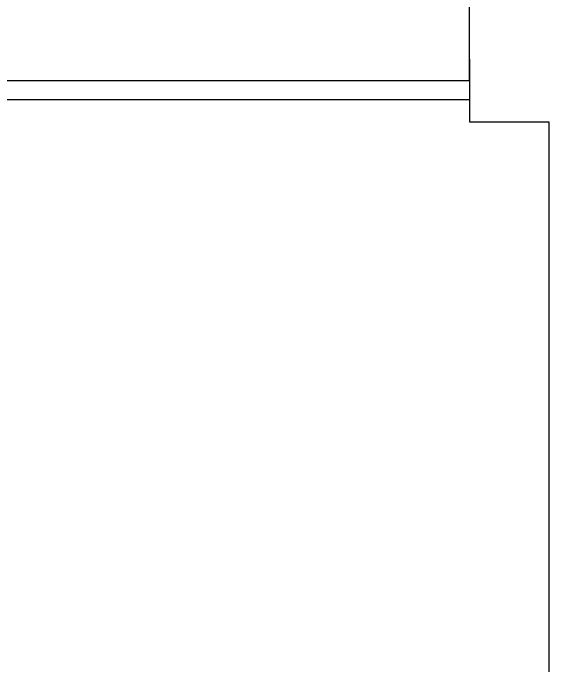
# Model space of a CAD drawing. Header units: inches. Extents: x 484217 to 497210, y -26946 to -21493.
# Drawn here: x 492017.2 to 492055.54, y -26242.26 to -26195.56 of the extents above; entities that cross this region are included whole.
import ezdxf

# ---------------------------------------------------------------- set-up
doc = ezdxf.new("R2010")
doc.units = ezdxf.units.IN
doc.header["$LTSCALE"] = 20
doc.header["$MEASUREMENT"] = 0
doc.layers.add('GLAZING', color=4, linetype='Continuous')
doc.layers.add('I-WALL-IN', color=3, linetype='Continuous')

msp = doc.modelspace()

# ---------------------------------------------------------------- linework, layer by layer
at = {"layer": 'GLAZING', "elevation": 6.93}
for points in [[(491959.843, -26200.389), (492049.843, -26200.389)], [(491959.843, -26201.739), (492049.843, -26201.739)]]:
    msp.add_lwpolyline(points, dxfattribs=at)
at = {"layer": 'I-WALL-IN'}
for p, q in [((492049.843, -26200.389, 6.93), (492049.843, -26194.348, 6.93)), ((492049.843, -26198.848, 6.93), (492049.843, -26203.348, 6.93))]:
    msp.add_line(p, q, dxfattribs=at)
at = {"layer": 'I-WALL-IN', "elevation": 6.93}
for points in [[(492049.843, -26203.348), (492055.539, -26203.348)], [(492055.539, -26203.348), (492055.539, -26412.598)]]:
    msp.add_lwpolyline(points, dxfattribs=at)

doc.saveas('drawing.dxf')
